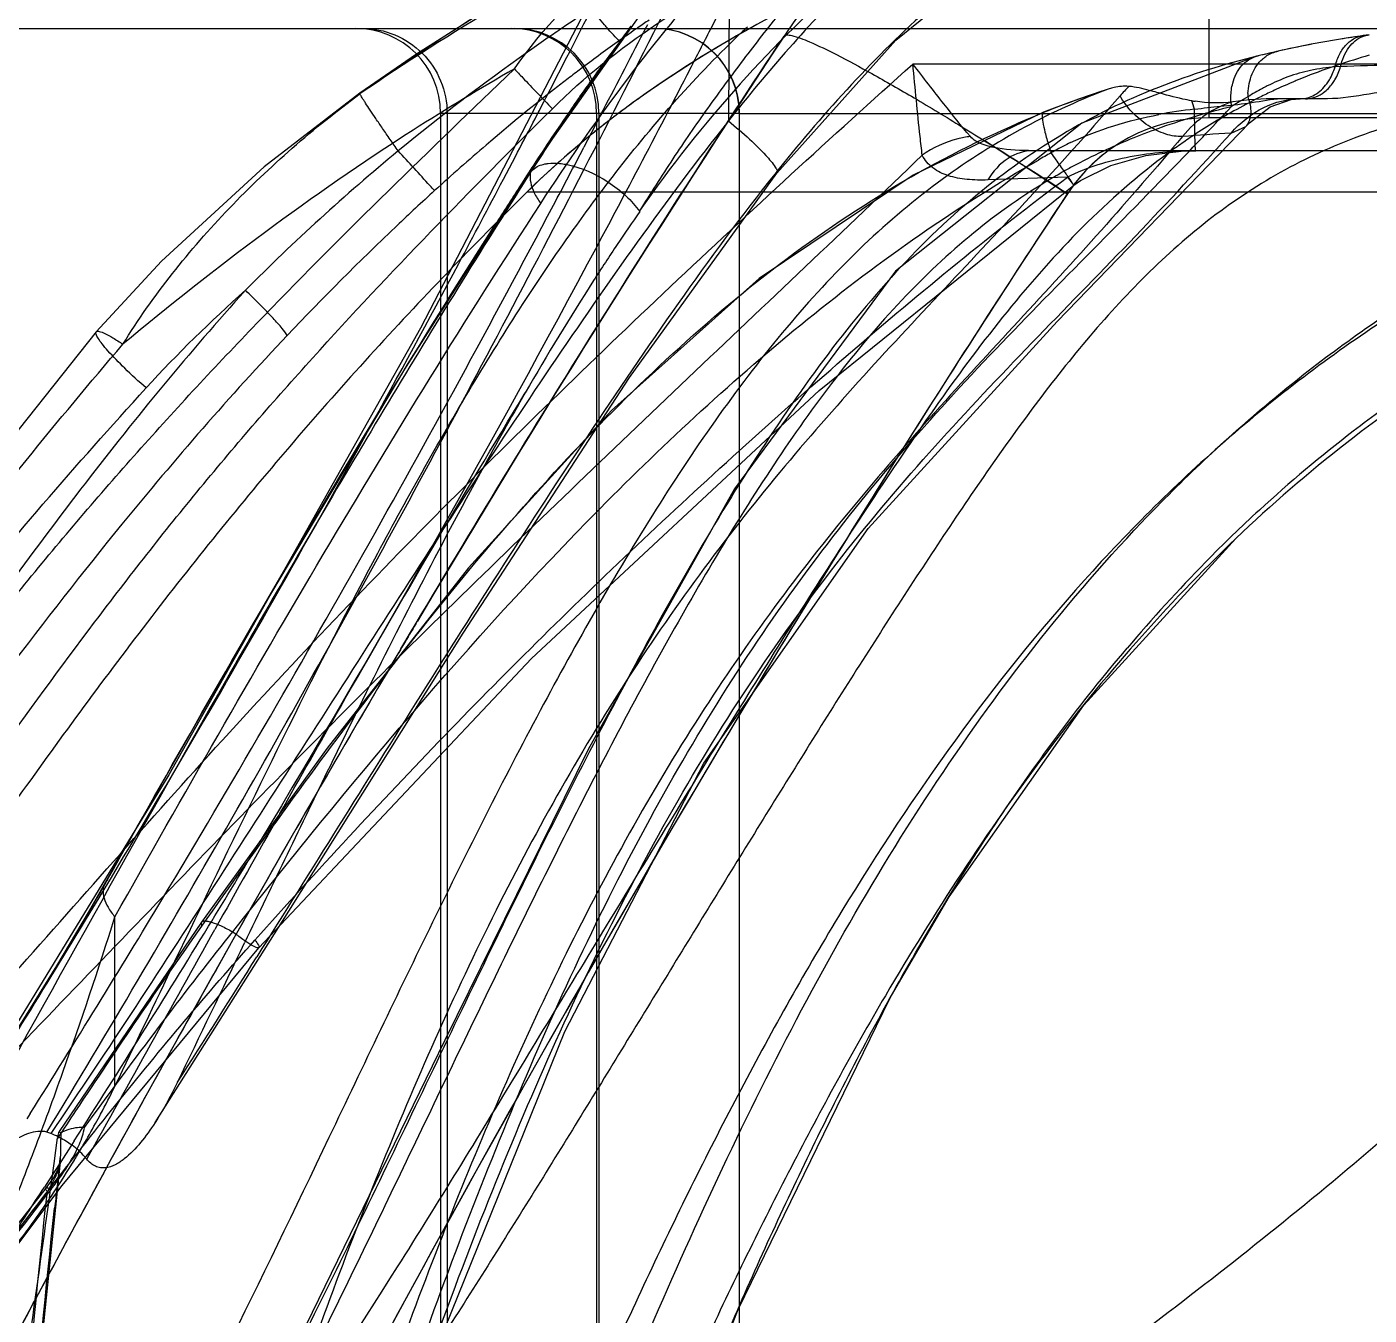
# Model space of a CAD drawing. Header units: millimetres. Extents: x 29875 to 31218, y -21313 to -20364.
# Drawn here: x 30581.26 to 30589.16, y -21035.81 to -21028.22 of the extents above; entities that cross this region are included whole.
import ezdxf

# ---------------------------------------------------------------- set-up
doc = ezdxf.new("R2010")
doc.units = ezdxf.units.MM
doc.header["$LTSCALE"] = 8
doc.layers.add('Cav-cor', color=30, linetype='Continuous')
doc.layers.add('WT', color=4, linetype='Continuous')

# ---------------------------------------------------------------- blocks, each defined once
blk = doc.blocks.new('20160903.150408')
at = {"layer": 'Cav-cor', "color": 241}
for p, q in [((-39.5985, 44.3), (-39.5985, 42.4743)), ((-42.4221, 43.8693), (-42.4268, 42.4554)), ((-42.9451, 43.0847), (-43.5781, 42.1913)), ((-122.231, 43), (-42.8633, 43)), ((-43.3625, 42.8625), (-43.2945, 42.9949)), ((-43.0098, 43.0007), (-42.9998, 43.0137)), ((-42.9997, 43.0133), (-43.0095, 43.0001)), ((-42.9052, 43.0222), (-42.9195, 42.9943)), ((-42.8633, 43), (0, 43)), ((-42.9195, 42.9943), (-42.9285, 42.9768)), ((-38.7786, 42.9443), (-38.9977, 42.9064)), ((-38.6947, 42.9568), (-38.7786, 42.9443)), ((-38.6947, 42.9568), (-38.6899, 42.9575)), ((-43.6001, 42.8682), (-43.6118, 42.8599)), ((-43.3791, 42.8303), (-43.3625, 42.8625)), ((-39.3177, 42.8362), (-39.3088, 42.8382)), ((-38.9977, 42.9064), (-39.2002, 42.864)), ((-39.1994, 42.8643), (-39.1907, 42.866)), ((-43.4765, 42.6414), (-43.3791, 42.8303)), ((-24.2676, 42.79), (-41.3421, 42.79)), ((-39.3187, 42.836), (-40.347, 42.443)), ((-39.3187, 42.836), (-39.3177, 42.8362)), ((-38.8232, 42.7754), (-38.8559, 42.773)), ((-44.5982, 42.6178), (-44.5954, 42.6161)), ((-40.1858, 42.6446), (-40.2069, 42.6372)), ((-43.3123, 42.5769), (-43.3233, 42.5608)), ((-39.4857, 42.5195), (-39.4674, 42.5392)), ((-39.4559, 42.546), (-39.4674, 42.5392)), ((-39.4109, 42.5728), (-39.4559, 42.546)), ((-39.3692, 42.5976), (-39.4109, 42.5728)), ((-38.9014, 42.586), (-39.195, 42.586)), ((-44.1226, 42.5), (-44.1226, 29)), ((-43.204, 42.5), (-44.1226, 42.5)), ((-44.0845, 42.5), (-44.0845, 29)), ((-43.1909, 42.4686), (-43.2786, 42.3005)), ((-43.2041, 42.5), (-43.2041, 29)), ((-42.3626, 42.5), (-43.204, 42.5)), ((-43.1807, 42.4883), (-43.1909, 42.4686)), ((-43.1904, 42.5), (-43.1904, 29)), ((-42.3626, 29), (-42.3626, 42.5)), ((-42.3626, 42.5), (0, 42.5)), ((-40.5685, 42.5064), (-40.5724, 42.506)), ((-21.4012, 42.4743), (-39.5985, 42.4743)), ((-39.4685, 42.3841), (-39.382, 42.4216)), ((-39.382, 42.4216), (-39.3817, 42.4219)), ((-43.7529, 42.1116), (-43.6825, 42.2457)), ((-25.2227, 42.28), (-40.6355, 42.28)), ((-43.5925, 42.1534), (-43.6502, 42.0627)), ((-43.5925, 42.1534), (-43.5742, 42.197)), ((-43.5711, 42.1869), (-43.5925, 42.1534)), ((-43.5742, 42.197), (-43.5781, 42.1913)), ((-42.142, 42.1467), (-42.1553, 42.1426)), ((-40.6948, 42.1962), (-40.6782, 42.1855)), ((-40.4319, 42.124), (-40.9011, 42.1077)), ((-43.612, 42.0384), (-33.3503, 42.0384)), ((-44.1682, 39.662), (-44.2596, 39.5086)), ((-44.7911, 38.7605), (-45.5297, 37.7367)), ((-46.0986, 37.9673), (-46.0987, 37.9672)), ((-46.0837, 37.9868), (-46.0986, 37.9673)), ((-45.5297, 37.7366), (-46.369, 36.5044)), ((-46.0403, 36.7701), (-46.0403, 37.7673)), ((-45.5957, 37.6954), (-45.5672, 37.7549)), ((-45.5285, 37.7129), (-45.5297, 37.7367)), ((-45.6866, 37.5058), (-45.5957, 37.6954)), ((-45.3882, 37.6271), (-45.3466, 37.6795)), ((-45.1927, 37.586), (-45.1927, 37.5859)), ((-41.4811, 37.2814), (-41.4777, 37.2874)), ((-46.5388, 36.6096), (-46.5588, 36.5777)), ((-46.392, 36.3624), (-46.378, 36.4658)), ((-46.3594, 36.4944), (-46.369, 36.5044)), ((-46.3594, 36.4944), (-46.3598, 36.4262)), ((-46.2797, 36.4485), (-46.3, 36.4169)), ((-45.9743, 36.5016), (-46.0616, 36.342)), ((-46.3965, 36.3293), (-46.392, 36.3624)), ((-46.364, 36.3265), (-46.3603, 36.359)), ((-46.3608, 36.3257), (-46.3603, 36.359)), ((-46.3598, 36.4262), (-46.3603, 36.359)), ((-46.3, 36.4169), (-46.3593, 36.3247)), ((-46.4117, 36.2176), (-46.3965, 36.3293)), ((-46.3725, 36.2874), (-46.4026, 36.2323)), ((-46.3593, 36.3247), (-46.3955, 36.2685)), ((-46.3662, 36.3076), (-46.364, 36.3265)), ((-46.3608, 36.3257), (-46.3608, 36.3257)), ((-46.0799, 36.3083), (-46.1158, 36.2424)), ((-46.0616, 36.342), (-46.0799, 36.3083)), ((-46.3955, 36.2685), (-46.4556, 36.1755)), ((-46.4026, 36.2323), (-46.4471, 36.1701)), ((-46.419, 36.1642), (-46.4117, 36.2176)), ((-46.1158, 36.2424), (-46.2202, 36.0503)), ((-46.4471, 36.1701), (-46.6091, 35.9621))]:
    blk.add_line(p, q, dxfattribs=at)
for points in [[(-42.8051, 44.0075), (-44.2414, 41.2347), (-45.7225, 38.6048), (-47.0531, 36.4287)], [(-42.142, 42.1467), (-41.4417, 42.9304), (-40.5509, 43.6537)], [(-43.4027, 43.3824), (-43.7641, 43.1684), (-44.2639, 42.848), (-44.5982, 42.6178)], [(-39.1994, 42.8643), (-39.2482, 42.853), (-39.3177, 42.8363)], [(-44.5981, 42.6178), (-45.1615, 42.1842), (-45.7664, 41.6294), (-46.1499, 41.213)], [(-40.1858, 42.6446), (-40.4091, 42.5685), (-40.5724, 42.506)], [(-39.3594, 42.4449), (-39.2377, 42.5376), (-39.1137, 42.5817), (-39.0607, 42.586)], [(-45.6744, 29.099), (-45.2709, 31.2972), (-44.7264, 33.4248), (-44.0975, 35.3436), (-43.3908, 37.0932), (-42.5729, 38.6729), (-41.6057, 40.0554), (-40.4916, 41.2748), (-39.3594, 42.4449)], [(-40.347, 42.443), (-41.4445, 41.5696), (-42.3926, 40.2889), (-43.2535, 38.7532), (-44.0986, 37.0418), (-44.9899, 35.2074)], [(-40.5724, 42.506), (-41.3396, 42.1365), (-42.2465, 41.5266), (-43.1166, 40.75), (-43.959, 39.8227), (-44.7911, 38.7605)], [(-40.3948, 42.0775), (-40.355, 42.1047), (-40.1755, 42.1937), (-39.9706, 42.2518), (-39.7466, 42.2784), (-39.6764, 42.28)], [(-43.5781, 42.1913), (-44.3345, 40.9931), (-45.229, 39.4924)], [(-43.9893, 39.4393), (-43.0097, 40.9451), (-42.142, 42.1467)], [(-45.1927, 37.5859), (-43.5879, 39.2901), (-41.8943, 40.8677), (-40.3948, 42.0775)], [(-46.1499, 41.213), (-47.4679, 39.5557), (-48.8937, 37.5436), (-50.2072, 35.4738)], [(-41.481, 37.2814), (-41.1276, 37.8846), (-40.3357, 39.0135), (-39.4407, 39.9958)], [(-45.229, 39.4924), (-46.1921, 37.8037), (-46.3845, 37.4801), (-46.5893, 37.15), (-46.7971, 36.8282), (-46.9993, 36.5283), (-47.187, 36.2632), (-47.2442, 36.1855)], [(-45.804, 36.5558), (-45.0154, 37.8009), (-43.9893, 39.4393)], [(-49.0823, 32.405), (-48.2811, 33.5596), (-47.3806, 34.8155), (-46.3501, 36.1856), (-45.1927, 37.586)], [(-44.4903, 28.4927), (-43.9618, 30.9115), (-43.2238, 33.2939), (-42.3714, 35.4555), (-41.478, 37.2873)], [(-46.8229, 29.6916), (-46.746, 31.432), (-46.6374, 33.2512), (-46.5043, 34.9321), (-46.3609, 36.3255)], [(-46.3609, 36.3256), (-46.3616, 36.3208), (-46.3725, 36.2874)]]:
    blk.add_lwpolyline(points, dxfattribs=at)
for centre, radius, start, end in [((-39.5985, 41.3), 3, 90, 146.51067), ((-128.8332, 86.8016), 96.1035, 332.881775, 333.559373), ((-124.0175, 84.8199), 91.5917, 332.82873, 333.373376), ((-36.0784, 30.628), 14.7056, 119.87326, 125.39167), ((-37.0405, 33.5979), 11.3562, 123.04364, 124.0973), ((-44.6226, 42.5), 0.5, 0, 89.99987), ((-43.7041, 42.5), 0.5, 0, 90), ((-43.6901, 42.5003), 0.4997, 359.96119, 89.95478), ((-36.856, 33.3245), 11.6861, 124.09469, 124.58268), ((-33.2906, 35.5968), 12.218, 142.70051, 144.54835), ((-32.7461, 35.3395), 12.8071, 143.26272, 145.03338), ((-37.5906, 35.2206), 9.4566, 124.60218, 125.4034), ((-37.673, 35.3398), 9.3117, 124.11198, 124.60136), ((-38.1057, 38.5034), 6.1666, 133.05498, 133.43126), ((27.77, -3.2104), 83.7445, 146.545892, 149.206655), ((-36.7077, 33.1097), 11.9471, 124.58332, 125.23349), ((-37.1116, 34.5488), 10.2816, 125.41004, 126.91648), ((-126.0409, 85.5751), 93.3932, 332.52583, 332.863089), ((-122.5211, 84.0539), 89.9106, 332.660667, 332.827541), ((-37.4026, 33.9709), 9.0783, 97.93227, 98.15224), ((-35.8478, 31.9231), 13.4125, 125.37086, 129.46138), ((-37.7733, 36.5765), 6.4472, 102.69996, 103.77819), ((-36.9835, 34.3771), 10.4959, 126.91305, 127.42558), ((-38.7899, 41.7658), 1.0094, 93.75082, 102.01526), ((-36.9197, 34.2938), 10.6008, 127.42551, 127.89994), ((-32.6644, 35.1491), 12.9879, 144.54179, 145.09807), ((-31.8895, 34.734), 13.8561, 145.01147, 145.5266), ((-37.7044, 39.3837), 3.5851, 113.09163, 114.88822), ((-38.791, 41.7803), 0.995, 102.12528, 110.12853), ((-37.7092, 39.395), 3.5728, 112.63647, 113.09086), ((-37.7127, 39.4034), 3.5638, 111.60105, 112.63672), ((-36.2634, 33.4644), 11.6584, 127.94142, 130.62123), ((-125.568, 85.1267), 92.4338, 332.360275, 332.63683), ((-38.5513, 37.4946), 5.4025, 107.84618, 111.92465), ((-39.3398, 41.928), 1.0333, 134.99211, 139.19182), ((-37.6927, 39.3593), 3.6122, 116.22364, 118.84383), ((-38.9993, 42.6013), 0.3699, 177.70329, 180.56538), ((-37.6984, 39.3708), 3.5993, 114.88787, 116.22297), ((-30.9879, 34.1189), 14.9475, 145.61354, 147.33289), ((-32.3767, 34.9481), 13.3388, 145.09705, 145.41779), ((-39.374, 39.7636), 2.7783, 96.39517, 100.79333), ((-41.9411, 41.8336), 2.361, 17.01575, 18.27109), ((-39.542, 43.5061), 0.9454, 260.43141, 261.6591), ((-37.6902, 39.3545), 3.6176, 118.84321, 123.53086), ((-38.3499, 38.0011), 4.6736, 103.83388, 106.42724), ((-39.0681, 42.5853), 0.4019, 182.46236, 186.59543), ((-39.1923, 40.6244), 1.9616, 90.07352, 97.78744), ((-39.6531, 42.4872), 0.3047, 18.21657, 21.25749), ((-31.5455, 34.3814), 14.3448, 145.43849, 146.98643), ((-39.5984, 41.4742), 1.0001, 90.0024, 146.50827), ((-38.4958, 38.4964), 4.1572, 106.42843, 109.44842), ((-59.9924, 61.6748), 28.0616, 316.73256, 316.95132), ((-39.9726, 38.3397), 5.189, 128.65311, 134.53693), ((-39.653, 37.952), 5.6914, 127.94974, 128.72758), ((-38.6129, 38.8297), 3.804, 109.45658, 114.66553), ((-31.9875, -65.6803), 108.323, 93.960095, 94.111949), ((-37.6738, 39.3299), 3.6472, 123.53212, 124.28233), ((-60.6588, 62.303), 28.9773, 316.2917, 316.7313), ((-35.0979, 32.0963), 13.4556, 130.59522, 132.32321), ((-124.3475, 84.6929), 91.4838, 332.15237, 332.394116), ((-53.6087, 22.0311), 23.9457, 57.52967, 58.0038), ((-38.5306, 42.9387), 2.1069, 197.31471, 198.18703), ((-39.7246, 40.8855), 1.5982, 115.52751, 119.19083), ((-38.703, 39.0329), 3.5817, 114.71265, 117.94565), ((-37.6184, 39.249), 3.7452, 124.28548, 125.71174), ((-36.8207, 33.0949), 11.8894, 129.43054, 135.3015), ((-54.5412, 20.5608), 25.6868, 57.38116, 57.53544), ((-36.3393, 34.7264), 8.626, 119.04927, 119.62255), ((-38.3579, 42.9951), 2.2886, 198.17906, 198.54358), ((-39.7667, 40.9622), 1.5108, 119.21636, 120.24704), ((-39.5945, 41.4703), 1.0056, 126.13611, 142.82301), ((1.4719, 12.9696), 53.6972, 147.02318, 147.1871), ((-55.1181, 19.6613), 26.7554, 56.70951, 57.3368), ((-38.698, 39.0253), 3.5908, 119.10055, 120.67722), ((-38.7077, 39.0428), 3.5708, 117.95285, 119.10005), ((-123.8925, 84.2471), 90.5415, 331.910402, 332.2657), ((1.8689, 12.7138), 54.1694, 147.18727, 147.46483), ((5.0423, 11.1529), 57.6747, 147.592813, 147.798902), ((24.9366, -1.2098), 78.3738, 146.518881, 147.827619), ((-118.7393, 81.6952), 85.1248, 329.020027, 332.173109), ((-33.6488, 35.4024), 11.358, 144.97504, 146.15505), ((-33.9785, 34.401), 7.8442, 125.87458, 127.46203), ((-33.825, 34.205), 8.0931, 127.48022, 132.58876), ((-33.615, 33.9736), 8.4056, 132.57536, 134.04944), ((-33.4037, 33.7552), 8.7095, 134.04978, 135.52714), ((-32.9109, 33.2798), 9.3942, 135.56378, 139.75152), ((35.1469, -7.6707), 92.365, 149.283376, 149.459709), ((39.2978, -10.1036), 97.1762, 149.467909, 150.578904), ((39.3769, -10.1489), 97.2674, 149.492445, 150.577716), ((135.4978, -63.4194), 207.2836, 150.587647, 150.804032), ((-108.3562, 76.1423), 73.6828, 328.562635, 329.018215), ((-109.4471, 76.2118), 74.3357, 327.808635, 328.956915), ((-105.579, 74.4367), 70.4237, 327.355633, 328.568128), ((46.7373, -14.306), 105.7206, 150.57487, 151.377248), ((46.2944, -14.0587), 105.2134, 150.574462, 151.278659), ((-210.3228, 116.6199), 182.9814, 334.135049, 334.420232), ((-217.2668, 119.5455), 190.1849, 334.199647, 334.445557), ((-125.382, 87.7332), 94.5968, 327.419261, 327.948604), ((-55.4002, 42.559), 10.8891, 325.94428, 326.97897), ((-51.2093, 39.3372), 5.7722, 329.6764, 331.12805), ((-46.6577, 35.9108), 0.6286, 63.17854, 67.61085), ((-46.6477, 35.9291), 0.6077, 55.44574, 63.2427), ((-51.4788, 39.4947), 6.0843, 328.71455, 329.31843), ((-51.3977, 39.4465), 5.99, 329.31894, 329.68384), ((-51.357, 39.4189), 5.9409, 326.51763, 328.72892), ((0.2435, 30.9179), 46.9203, 173.40397, 173.58037), ((51.4439, -16.8852), 111.0876, 151.392175, 151.543213), ((-48.0039, 37.404), 2.0152, 321.98697, 324.8747), ((-3.6062, 2.8299), 54.2652, 142.12087, 143.0067), ((-4.5568, 3.5276), 53.0781, 142.05849, 142.9561), ((-102.7095, 72.6032), 67.0185, 326.91325, 327.074561), ((-51.0658, 39.2277), 5.5925, 326.04116, 326.50558), ((2.1991, 30.6976), 48.8883, 173.58007, 173.71298), ((53.9868, -18.2617), 113.9791, 151.542426, 151.863685), ((-50.6002, 38.9115), 5.0297, 324.18975, 326.06637), ((53.9198, -18.2255), 113.903, 151.543885, 151.850347), ((-102.1086, 72.2114), 66.3012, 326.634478, 326.913458), ((62.3193, -22.6949), 123.4175, 151.872958, 152.842496)]:
    blk.add_arc(centre, radius, start, end, dxfattribs=at)
for centre, major_axis, ratio, start_param, end_param in [((-42.8659, 42.5), (-0.5019, 0), 0.996195, 3.141593, 4.712389), ((-42.8633, 42.5), (0.5007, 0), 0.99863, 0, 1.570796)]:
    blk.add_ellipse(centre, major_axis=major_axis, ratio=ratio, start_param=start_param, end_param=end_param, dxfattribs=at)
for points, knots in [([(-38.8211, 44.8738), (-39.1783, 44.7902), (-39.7063, 44.6199), (-40.3676, 44.2957), (-40.9959, 43.9055), (-41.7077, 43.3063), (-42.198, 42.7477), (-42.4268, 42.4554)], [0, 0, 0, 0, 0.248464, 0.373164, 0.49813, 0.748604, 1, 1, 1, 1]), ([(-37.2294, 44.3), (-37.8054, 44.3), (-38.6721, 44.2286), (-39.8012, 43.9914), (-40.6316, 43.7452), (-41.44, 43.4356), (-42.2211, 43.0622), (-42.9596, 42.6092), (-43.4068, 42.2409), (-43.612, 42.0384)], [0, 0, 0, 0, 0.249836, 0.374904, 0.500004, 0.625055, 0.75, 0.874953, 1, 1, 1, 1]), ([(-43.5333, 41.9691), (-43.38, 42.205), (-43.0642, 42.6615), (-42.5516, 43.3007), (-42.0016, 43.8671), (-41.5941, 44.1866), (-41.3811, 44.3197)], [0, 0, 0, 0, 0.263, 0.518691, 0.765164, 1, 1, 1, 1]), ([(-42.3446, 43.8781), (-42.5391, 43.7922), (-43.3177, 43.4245), (-44.0597, 42.9812), (-44.5954, 42.6161)], [0, 0, 0, 0, 0.246916, 1, 1, 1, 1]), ([(-43.6881, 42.7617), (-43.5205, 43.0024), (-43.1064, 43.4299), (-42.6084, 43.7497), (-42.3447, 43.8782)], [0, 0, 0, 0, 0.499968, 1, 1, 1, 1]), ([(-46.4407, 36.4996), (-45.7214, 37.6841), (-44.3455, 40.0883), (-43.0737, 42.5487), (-42.4623, 43.7893)], [0, 0, 0, 0, 0.500491, 1, 1, 1, 1]), ([(-40.2136, 43.8582), (-40.5929, 43.65), (-41.3007, 43.1309), (-41.8834, 42.4826), (-42.1553, 42.1426)], [0, 0, 0, 0, 0.498491, 1, 1, 1, 1]), ([(-43.4644, 42.5273), (-43.2767, 42.7135), (-42.8598, 43.0443), (-42.3984, 43.3068), (-42.1587, 43.4182)], [0, 0, 0, 0, 0.500082, 1, 1, 1, 1]), ([(-41.7056, 43.3087), (-41.9395, 43.1152), (-42.3828, 42.6748), (-42.7694, 42.1857), (-42.9524, 41.9249)], [0, 0, 0, 0, 0.487907, 1, 1, 1, 1]), ([(-43.1361, 42.9964), (-43.1434, 43.0049), (-43.1765, 43.0445), (-43.2083, 43.0852), (-43.2328, 43.1174)], [0, 0, 0, 0, 0.216727, 1, 1, 1, 1]), ([(-42.123, 43.0938), (-42.1968, 43.0025), (-42.3418, 42.8161), (-42.5535, 42.5293), (-42.7577, 42.232), (-42.8869, 42.0274), (-42.9524, 41.9249)], [0, 0, 0, 0, 0.245595, 0.493953, 0.745499, 1, 1, 1, 1]), ([(-44.5826, 43), (-44.5178, 43), (-44.3867, 42.974), (-44.2212, 42.8626), (-44.1104, 42.6964), (-44.0845, 42.565), (-44.0845, 42.5)], [0, 0, 0, 0, 0.249591, 0.499377, 0.749529, 1, 1, 1, 1]), ([(-42.2969, 43.0032), (-42.5206, 42.8782), (-42.8114, 42.6968), (-43.0856, 42.4925), (-43.1531, 42.4399)], [0, 0, 0, 0, 0.749681, 1, 1, 1, 1]), ([(-43.0691, 42.9288), (-43.079, 42.9342), (-43.1015, 42.9576), (-43.1228, 42.9808), (-43.1361, 42.9964)], [0, 0, 0, 0, 0.355005, 1, 1, 1, 1]), ([(-44.425, 39.2291), (-44.3944, 39.281), (-43.6498, 40.5415), (-42.8753, 41.7841), (-42.1004, 42.9553)], [0, 0, 0, 0, 0.041166, 1, 1, 1, 1]), ([(-43.3212, 41.8422), (-43.2463, 41.9467), (-42.9478, 42.3482), (-42.6153, 42.7259), (-42.3451, 42.9816)], [0, 0, 0, 0, 0.256716, 1, 1, 1, 1]), ([(-42.1004, 42.9553), (-42.0974, 42.9599), (-42.0797, 42.9639), (-42.0296, 42.9533), (-41.9297, 42.9143), (-41.7742, 42.838), (-41.5687, 42.727), (-41.3226, 42.5849), (-41.0439, 42.4165), (-40.7431, 42.228), (-40.5372, 42.0949), (-40.4325, 42.0261)], [0, 0, 0, 0, 0.008599, 0.024394, 0.081784, 0.173291, 0.296086, 0.4458, 0.617197, 0.804361, 1, 1, 1, 1]), ([(-38.6899, 42.9575), (-38.7347, 42.951), (-38.9025, 42.9256), (-39.0693, 42.8933), (-39.1907, 42.866)], [0, 0, 0, 0, 0.266844, 1, 1, 1, 1]), ([(-38.8559, 42.773), (-38.8505, 42.7969), (-38.8356, 42.8419), (-38.7993, 42.8994), (-38.7515, 42.9403), (-38.7135, 42.954), (-38.6947, 42.9568)], [0, 0, 0, 0, 0.284077, 0.543813, 0.779521, 1, 1, 1, 1]), ([(-38.8232, 42.7754), (-38.8143, 42.8154), (-38.7861, 42.8881), (-38.725, 42.9407), (-38.6926, 42.9532)], [0, 0, 0, 0, 0.540655, 1, 1, 1, 1]), ([(-39.3088, 42.8382), (-39.5083, 42.7892), (-39.9086, 42.6655), (-40.4844, 42.3833), (-41.0247, 41.9925), (-41.5164, 41.5028), (-41.9607, 40.9377), (-42.5091, 40.1082), (-43.1264, 38.9964), (-43.8124, 37.6143), (-44.4797, 36.2119), (-45.1584, 34.8244), (-45.6485, 33.9233), (-45.9092, 33.4874)], [0, 0, 0, 0, 0.052368, 0.106391, 0.16267, 0.2215, 0.282658, 0.345574, 0.474752, 0.606376, 0.738799, 0.870557, 1, 1, 1, 1]), ([(-39.2838, 42.8197), (-39.2777, 42.8251), (-39.253, 42.845), (-39.2232, 42.8587), (-39.2002, 42.8641)], [0, 0, 0, 0, 0.257259, 1, 1, 1, 1]), ([(-51.1452, 31.9274), (-50.8562, 32.3967), (-50.2176, 33.3144), (-49.1377, 34.6312), (-48.17, 35.7168), (-47.3696, 36.6093), (-46.7505, 37.3006), (-46.1248, 38.0082), (-45.4885, 38.7232), (-44.8337, 39.432), (-44.1593, 40.1274), (-43.4708, 40.8103), (-42.5378, 41.7046), (-41.8232, 42.3592), (-41.3421, 42.79)], [0, 0, 0, 0, 0.112766, 0.228318, 0.348288, 0.410299, 0.473623, 0.53815, 0.603564, 0.66946, 0.735571, 0.801749, 0.867866, 1, 1, 1, 1]), ([(-48.8667, 36.5544), (-48.5092, 37.1041), (-47.9515, 37.9219), (-47.1612, 38.988), (-46.5336, 39.7828), (-45.8682, 40.5597), (-44.9297, 41.5652), (-44.1862, 42.2842), (-43.6881, 42.7617)], [0, 0, 0, 0, 0.242668, 0.36616, 0.491102, 0.617379, 0.744607, 1, 1, 1, 1]), ([(-43.6881, 42.7617), (-43.89, 42.6464), (-44.6945, 42.159), (-45.4497, 41.5931), (-45.9933, 41.1399)], [0, 0, 0, 0, 0.247297, 1, 1, 1, 1]), ([(-42.6533, 42.7616), (-42.8524, 42.3765), (-43.6607, 40.8407), (-44.5154, 39.3291), (-45.1856, 38.2129)], [0, 0, 0, 0, 0.24981, 1, 1, 1, 1]), ([(-43.6881, 42.7617), (-43.6718, 42.7443), (-43.5978, 42.6657), (-43.523, 42.5878), (-43.4644, 42.5273)], [0, 0, 0, 0, 0.220942, 1, 1, 1, 1]), ([(-41.2867, 42.253), (-41.2913, 42.2899), (-41.3115, 42.4687), (-41.3281, 42.6479), (-41.3421, 42.79)], [0, 0, 0, 0, 0.206862, 1, 1, 1, 1]), ([(-41.0034, 42.3638), (-41.0569, 42.4267), (-41.1391, 42.5291), (-41.2509, 42.672), (-41.3107, 42.7508), (-41.3421, 42.79)], [0, 0, 0, 0, 0.455383, 0.723147, 1, 1, 1, 1]), ([(-39.4584, 42.6782), (-39.4483, 42.7157), (-39.4166, 42.7845), (-39.3516, 42.8275), (-39.3187, 42.836)], [0, 0, 0, 0, 0.533746, 1, 1, 1, 1]), ([(-39.3689, 42.6161), (-39.3673, 42.6556), (-39.3528, 42.7308), (-39.3101, 42.7959), (-39.2838, 42.8197)], [0, 0, 0, 0, 0.526491, 1, 1, 1, 1]), ([(-38.9044, 42.6747), (-38.8992, 42.6818), (-38.8789, 42.7124), (-38.8641, 42.7464), (-38.8559, 42.773)], [0, 0, 0, 0, 0.241352, 1, 1, 1, 1]), ([(-38.8715, 42.6759), (-38.8662, 42.6831), (-38.846, 42.7141), (-38.8312, 42.7485), (-38.8232, 42.7754)], [0, 0, 0, 0, 0.241371, 1, 1, 1, 1]), ([(-38.0211, 42.7959), (-38.0789, 42.7948), (-38.3463, 42.7892), (-38.6137, 42.7825), (-38.8232, 42.7754)], [0, 0, 0, 0, 0.216354, 1, 1, 1, 1]), ([(-34.0447, 42.7123), (-34.3821, 42.7131), (-35.0576, 42.7145), (-36.0718, 42.7057), (-36.9183, 42.6762), (-37.5941, 42.6162), (-38.099, 42.5424), (-38.5959, 42.419), (-39.072, 42.224), (-39.5117, 41.9536), (-40.039, 41.5079), (-40.5964, 40.8436), (-41.1834, 39.9889), (-41.7449, 39.115), (-42.2935, 38.2323), (-42.8367, 37.3454), (-43.3797, 36.4578), (-43.9297, 35.5736), (-44.6861, 34.4083), (-45.2979, 33.5616), (-45.7398, 33.0251)], [0, 0, 0, 0, 0.061292, 0.122717, 0.184264, 0.215086, 0.245947, 0.276871, 0.307878, 0.339009, 0.370252, 0.432911, 0.495747, 0.558648, 0.621588, 0.684564, 0.747577, 0.810627, 0.873716, 1, 1, 1, 1]), ([(-34.0328, 42.679), (-34.4252, 42.6599), (-35.2106, 42.582), (-36.3688, 42.3251), (-37.4869, 41.9117), (-38.5368, 41.3362), (-39.4958, 40.6117), (-40.6378, 39.4792), (-41.5762, 38.1592), (-42.3649, 36.7541), (-42.9026, 35.6679), (-43.3982, 34.5612), (-43.8564, 33.4375), (-44.2726, 32.2968), (-44.7634, 30.7533), (-45.0546, 29.5717), (-45.2109, 28.7771)], [0, 0, 0, 0, 0.061197, 0.122633, 0.184298, 0.24623, 0.308426, 0.370873, 0.496111, 0.55894, 0.621843, 0.68479, 0.747781, 0.810808, 0.873865, 1, 1, 1, 1]), ([(-40.2069, 42.6372), (-40.3804, 42.5701), (-40.725, 42.4103), (-41.2132, 42.0949), (-41.6718, 41.7014), (-42.0969, 41.2392), (-42.4911, 40.7234), (-42.9871, 39.9771), (-43.5507, 38.9794), (-44.1756, 37.7357), (-44.9783, 36.0499), (-45.5873, 34.7858), (-46.0403, 33.971)], [0, 0, 0, 0, 0.05236, 0.106582, 0.163112, 0.222039, 0.283057, 0.34569, 0.474231, 0.605348, 0.737528, 1, 1, 1, 1]), ([(-40.1219, 42.6032), (-40.2853, 42.4142), (-40.6159, 42.0421), (-41.126, 41.4985), (-41.6367, 40.954), (-42.134, 40.3862), (-42.6094, 39.7817), (-43.2104, 38.9072), (-43.8738, 37.7087), (-44.5446, 36.1674), (-45.132, 34.5479), (-45.6397, 32.8686), (-45.917, 31.7223), (-46.0403, 31.1416)], [0, 0, 0, 0, 0.057148, 0.113817, 0.170513, 0.22788, 0.286386, 0.346317, 0.470393, 0.59894, 0.730442, 0.864215, 1, 1, 1, 1]), ([(-45.9933, 41.1399), (-45.8157, 41.4283), (-45.3864, 41.9641), (-44.871, 42.4137), (-44.5953, 42.6161)], [0, 0, 0, 0, 0.49758, 1, 1, 1, 1]), ([(-44.3722, 42.2782), (-44.3881, 42.301), (-44.419, 42.3452), (-44.463, 42.4088), (-44.5023, 42.4665), (-44.5359, 42.5163), (-44.5597, 42.5524), (-44.575, 42.5764), (-44.5838, 42.5903), (-44.5903, 42.6012), (-44.5953, 42.6097), (-44.5971, 42.6141), (-44.5987, 42.6173), (-44.5981, 42.6178)], [0, 0, 0, 0, 0.204229, 0.396002, 0.568662, 0.717258, 0.837603, 0.886107, 0.926364, 0.958031, 0.98083, 0.994727, 1, 1, 1, 1]), ([(-40.0703, 42.6587), (-40.0992, 42.6612), (-40.1389, 42.6579), (-40.1764, 42.6476), (-40.1858, 42.6446)], [0, 0, 0, 0, 0.746484, 1, 1, 1, 1]), ([(-39.7549, 42.3639), (-39.7874, 42.3616), (-39.8597, 42.3748), (-39.9614, 42.4258), (-40.0537, 42.5034), (-40.1031, 42.5686), (-40.1219, 42.6032)], [0, 0, 0, 0, 0.214304, 0.46931, 0.741329, 1, 1, 1, 1]), ([(-39.9047, 42.6231), (-39.9197, 42.6272), (-39.9742, 42.6419), (-40.0295, 42.6552), (-40.0703, 42.6587)], [0, 0, 0, 0, 0.274771, 1, 1, 1, 1]), ([(-39.6991, 42.5739), (-39.7171, 42.5769), (-39.7863, 42.5904), (-39.8542, 42.6093), (-39.9047, 42.6231)], [0, 0, 0, 0, 0.257815, 1, 1, 1, 1]), ([(-39.4697, 42.568), (-39.4701, 42.5775), (-39.4703, 42.6145), (-39.4654, 42.6516), (-39.4584, 42.6782)], [0, 0, 0, 0, 0.256748, 1, 1, 1, 1]), ([(-39.2553, 42.6614), (-39.2649, 42.6566), (-39.3035, 42.6365), (-39.3412, 42.6147), (-39.3692, 42.5976)], [0, 0, 0, 0, 0.246616, 1, 1, 1, 1]), ([(-39.0607, 42.586), (-39.0315, 42.5861), (-38.9693, 42.6042), (-38.9236, 42.6486), (-38.9044, 42.6747)], [0, 0, 0, 0, 0.474296, 1, 1, 1, 1]), ([(-39.0293, 42.586), (-39.0221, 42.586), (-38.9923, 42.588), (-38.9634, 42.5983), (-38.9439, 42.6094)], [0, 0, 0, 0, 0.245113, 1, 1, 1, 1]), ([(-38.9439, 42.6094), (-38.937, 42.6133), (-38.9094, 42.6313), (-38.8862, 42.6556), (-38.8715, 42.6759)], [0, 0, 0, 0, 0.239283, 1, 1, 1, 1]), ([(-37.9206, 42.586), (-38.0852, 42.586), (-38.4111, 42.6942), (-38.737, 42.586), (-38.9014, 42.586)], [0, 0, 0, 0, 0.50028, 1, 1, 1, 1]), ([(-48.3636, 36.2584), (-48.0229, 36.8079), (-47.4938, 37.6275), (-46.75, 38.703), (-46.1624, 39.5082), (-45.5427, 40.3008), (-44.6574, 41.323), (-43.9451, 42.0489), (-43.4644, 42.5273)], [0, 0, 0, 0, 0.243118, 0.366725, 0.49169, 0.617887, 0.744954, 1, 1, 1, 1]), ([(-39.4581, 42.5679), (-39.5137, 42.552), (-39.6248, 42.4972), (-39.7141, 42.4126), (-39.7549, 42.3639)], [0, 0, 0, 0, 0.476631, 1, 1, 1, 1]), ([(-39.6765, 42.28), (-39.6769, 42.28), (-39.6771, 42.2821), (-39.6777, 42.2847), (-39.6782, 42.2904), (-39.679, 42.3014), (-39.6798, 42.3205), (-39.6808, 42.3489), (-39.6816, 42.3845), (-39.6827, 42.4438), (-39.6832, 42.4912), (-39.6835, 42.5245)], [0, 0, 0, 0, 0.004928, 0.018244, 0.040087, 0.070368, 0.155754, 0.27283, 0.419127, 0.591969, 1, 1, 1, 1]), ([(-39.4685, 42.3841), (-39.4141, 42.4447), (-39.2913, 42.546), (-39.1349, 42.586), (-39.0614, 42.586)], [0, 0, 0, 0, 0.525796, 1, 1, 1, 1]), ([(-39.3817, 42.4219), (-39.3647, 42.4402), (-39.3433, 42.4966), (-39.3541, 42.5532), (-39.3637, 42.5824)], [0, 0, 0, 0, 0.448309, 1, 1, 1, 1]), ([(-42.4268, 42.4554), (-42.6133, 42.2231), (-42.9693, 41.7443), (-43.6472, 40.7612), (-44.4621, 39.5075), (-45.4266, 37.9922), (-46.0796, 36.9869), (-46.4183, 36.492)], [0, 0, 0, 0, 0.124507, 0.249226, 0.499066, 0.749363, 1, 1, 1, 1]), ([(-45.5284, 37.713), (-45.1936, 38.1878), (-44.5143, 39.1348), (-43.5905, 40.2658), (-42.7644, 41.0937), (-42.0932, 41.6579), (-41.3633, 42.1421), (-40.838, 42.3978), (-40.5685, 42.5064)], [0, 0, 0, 0, 0.249176, 0.499898, 0.625199, 0.750355, 0.87536, 1, 1, 1, 1]), ([(-42.4268, 42.4554), (-42.3847, 42.4203), (-42.3096, 42.3545), (-42.2171, 42.2649), (-42.1623, 42.2008), (-42.1408, 42.1652), (-42.1392, 42.1503), (-42.142, 42.1467)], [0, 0, 0, 0, 0.385322, 0.700347, 0.909343, 0.968205, 1, 1, 1, 1]), ([(-40.5724, 42.506), (-40.5781, 42.5036), (-40.5816, 42.4795), (-40.5764, 42.4431), (-40.5633, 42.3821), (-40.55, 42.3372), (-40.5421, 42.3117)], [0, 0, 0, 0, 0.092043, 0.291581, 0.599705, 1, 1, 1, 1]), ([(-45.7111, 29.0826), (-45.611, 29.758), (-45.3714, 31.0937), (-44.8874, 33.0542), (-44.388, 34.6401), (-43.9354, 35.8704), (-43.4537, 37.0523), (-42.9048, 38.1812), (-42.2606, 39.2213), (-41.7397, 39.9301), (-41.1851, 40.58), (-40.608, 41.1849), (-40.0276, 41.7753), (-39.6528, 42.1787), (-39.4685, 42.3841)], [0, 0, 0, 0, 0.136529, 0.27116, 0.403534, 0.46878, 0.533252, 0.658742, 0.719162, 0.777682, 0.834449, 0.889904, 0.944828, 1, 1, 1, 1]), ([(-39.7549, 42.3639), (-39.9112, 42.1775), (-40.2283, 41.8105), (-40.7205, 41.2752), (-41.2164, 40.7402), (-41.7022, 40.1827), (-42.1688, 39.5886), (-42.7609, 38.7272), (-43.4157, 37.5444), (-44.0783, 36.0218), (-44.6603, 34.4218), (-45.1615, 32.7621), (-45.4354, 31.6295), (-45.5569, 31.0557)], [0, 0, 0, 0, 0.056507, 0.112616, 0.168874, 0.225946, 0.284302, 0.344212, 0.468549, 0.597549, 0.729534, 0.863772, 1, 1, 1, 1]), ([(-41.0034, 42.3638), (-41.0285, 42.3607), (-41.1289, 42.3417), (-41.2243, 42.2974), (-41.2867, 42.253)], [0, 0, 0, 0, 0.248701, 1, 1, 1, 1]), ([(-40.6355, 42.28), (-40.7045, 42.28), (-40.8058, 42.2843), (-40.9306, 42.3128), (-40.9853, 42.3426), (-41.0034, 42.3638)], [0, 0, 0, 0, 0.537363, 0.783253, 1, 1, 1, 1]), ([(-39.8045, 42.29), (-39.9849, 42.1603), (-40.3238, 41.8689), (-40.7689, 41.3694), (-41.1708, 40.8337), (-41.6731, 40.094), (-42.2728, 39.1492), (-42.9736, 38.0026), (-43.6698, 36.8513), (-44.6077, 35.3202), (-45.3561, 34.1957), (-45.9092, 33.4874)], [0, 0, 0, 0, 0.061992, 0.124143, 0.186432, 0.248795, 0.373671, 0.498707, 0.623872, 0.749155, 1, 1, 1, 1]), ([(-44.9137, 28.7247), (-44.7892, 29.411), (-44.4873, 30.7743), (-43.8882, 32.7795), (-43.2819, 34.4138), (-42.7396, 35.6966), (-42.1541, 36.9578), (-41.3178, 38.4811), (-40.2602, 39.8658), (-39.254, 40.8156), (-38.4219, 41.4298), (-37.5214, 41.931), (-36.8849, 42.1869), (-36.5611, 42.2949)], [0, 0, 0, 0, 0.125762, 0.25146, 0.377059, 0.439815, 0.502534, 0.627734, 0.752483, 0.81468, 0.876685, 0.938455, 1, 1, 1, 1]), ([(-41.2867, 42.253), (-41.7444, 41.8131), (-42.6684, 40.9404), (-43.8174, 39.843), (-44.7209, 38.9498), (-45.3847, 38.2734), (-46.0359, 37.5979), (-46.8812, 36.7177), (-47.9036, 35.6484), (-49.0774, 34.3884), (-50.1561, 33.125), (-50.7965, 32.2429), (-51.0864, 31.7908)], [0, 0, 0, 0, 0.132639, 0.265572, 0.331967, 0.398087, 0.463567, 0.528016, 0.653064, 0.772682, 0.887796, 1, 1, 1, 1]), ([(-45.7541, 29.1441), (-45.6558, 29.8041), (-45.4223, 31.11), (-44.9548, 33.0283), (-44.4749, 34.5824), (-44.0408, 35.79), (-43.5797, 36.9548), (-43.0579, 38.0737), (-42.4489, 39.1166), (-41.9546, 39.8363), (-41.4224, 40.4992), (-40.8609, 41.1124), (-40.2827, 41.6951), (-39.9003, 42.0831), (-39.712, 42.28)], [0, 0, 0, 0, 0.135651, 0.269493, 0.401163, 0.466098, 0.530331, 0.655815, 0.716574, 0.775671, 0.83313, 0.889253, 0.94462, 1, 1, 1, 1]), ([(-45.3467, 37.6796), (-44.6623, 38.5414), (-43.7812, 39.6043), (-42.5927, 40.7527), (-41.7607, 41.4748), (-41.0814, 41.953), (-40.603, 42.225)], [0, 0, 0, 0, 0.499749, 0.62495, 0.750082, 1, 1, 1, 1]), ([(-44.1578, 42.0449), (-44.167, 42.0548), (-44.2386, 42.1324), (-44.31, 42.2103), (-44.3722, 42.2782)], [0, 0, 0, 0, 0.128488, 1, 1, 1, 1]), ([(-43.509, 42.2017), (-43.5026, 42.2031), (-43.4743, 42.2075), (-43.4454, 42.2072), (-43.4235, 42.2051)], [0, 0, 0, 0, 0.230776, 1, 1, 1, 1]), ([(-43.4235, 42.2051), (-43.4197, 42.2047), (-43.4039, 42.203), (-43.3883, 42.2004), (-43.3766, 42.198)], [0, 0, 0, 0, 0.242427, 1, 1, 1, 1]), ([(-40.9011, 42.1077), (-40.9418, 42.1063), (-41.02, 42.1076), (-41.1308, 42.1274), (-41.2267, 42.1715), (-41.2721, 42.2239), (-41.2867, 42.253)], [0, 0, 0, 0, 0.281969, 0.540052, 0.774686, 1, 1, 1, 1]), ([(-40.6355, 42.28), (-40.6863, 42.28), (-40.7966, 42.2429), (-40.8706, 42.1574), (-40.9011, 42.1077)], [0, 0, 0, 0, 0.465796, 1, 1, 1, 1]), ([(-40.3948, 42.0775), (-40.3946, 42.0777), (-40.3958, 42.0793), (-40.3967, 42.0816), (-40.3998, 42.086), (-40.4054, 42.0947), (-40.4156, 42.1095), (-40.4309, 42.1315), (-40.4503, 42.1591), (-40.4734, 42.1915), (-40.4996, 42.2282), (-40.5181, 42.2539), (-40.5277, 42.2673)], [0, 0, 0, 0, 0.00461, 0.017677, 0.039258, 0.069304, 0.154307, 0.270908, 0.417017, 0.590135, 0.786027, 1, 1, 1, 1]), ([(-40.4319, 42.124), (-40.3167, 42.1836), (-40.0644, 42.2583), (-39.8055, 42.28), (-39.6765, 42.28)], [0, 0, 0, 0, 0.501344, 1, 1, 1, 1]), ([(-43.5781, 42.1913), (-43.5867, 42.178), (-43.5982, 42.1449), (-43.5942, 42.089), (-43.572, 42.0285), (-43.5477, 41.9891), (-43.5333, 41.9691)], [0, 0, 0, 0, 0.198618, 0.423819, 0.690372, 1, 1, 1, 1]), ([(-43.5925, 42.1534), (-43.5881, 42.1594), (-43.5658, 42.1835), (-43.5336, 42.1966), (-43.509, 42.2017)], [0, 0, 0, 0, 0.229337, 1, 1, 1, 1]), ([(-43.3766, 42.198), (-43.292, 42.1808), (-43.1689, 42.1243), (-43.0321, 42.0192), (-42.9734, 41.955), (-42.9497, 41.9214)], [0, 0, 0, 0, 0.500486, 0.761648, 1, 1, 1, 1]), ([(-42.1553, 42.1426), (-42.3532, 41.8952), (-42.7287, 41.3836), (-43.0848, 40.859), (-43.2604, 40.5947)], [0, 0, 0, 0, 0.499648, 1, 1, 1, 1]), ([(-40.53, 42.1136), (-40.6886, 42.0195), (-40.9988, 41.801), (-41.421, 41.4021), (-41.8088, 40.939), (-42.1683, 40.43), (-42.506, 39.8891), (-42.9368, 39.1353), (-43.4413, 38.1593), (-44.0203, 36.9658), (-44.5924, 35.7657), (-45.1794, 34.5817), (-45.5994, 33.811), (-45.8203, 33.4358)], [0, 0, 0, 0, 0.053931, 0.110419, 0.169364, 0.230234, 0.292494, 0.355717, 0.484018, 0.613633, 0.743544, 0.872713, 1, 1, 1, 1]), ([(-45.2156, 37.6311), (-44.8506, 38.0387), (-44.108, 38.8443), (-42.9382, 39.9991), (-41.7177, 41.1001), (-40.8712, 41.797), (-40.4319, 42.124)], [0, 0, 0, 0, 0.249768, 0.500009, 0.750023, 1, 1, 1, 1]), ([(-40.4319, 42.124), (-40.4268, 42.1172), (-40.4179, 42.1056), (-40.4074, 42.092), (-40.4012, 42.0844), (-40.398, 42.0804), (-40.3962, 42.0789), (-40.3951, 42.0773), (-40.3948, 42.0775)], [0, 0, 0, 0, 0.42791, 0.741807, 0.853682, 0.934287, 0.982899, 1, 1, 1, 1]), ([(-43.612, 42.0384), (-43.9301, 41.7245), (-44.5494, 41.0807), (-45.4198, 40.0672), (-46.2261, 39.0152), (-46.9835, 37.9482), (-47.7173, 36.8923), (-48.6778, 35.5451), (-49.4192, 34.5696), (-49.902, 33.9249)], [0, 0, 0, 0, 0.130433, 0.260562, 0.389685, 0.517134, 0.642429, 0.764951, 1, 1, 1, 1]), ([(-40.4325, 42.0261), (-41.0608, 41.0764), (-43.4875, 37.2219), (-45.61, 33.1836), (-47.1033, 30.113)], [0, 0, 0, 0, 0.250102, 1, 1, 1, 1]), ([(-46.0403, 37.7673), (-45.6379, 38.4826), (-44.8308, 39.9003), (-43.9746, 41.2894), (-43.5333, 41.9691)], [0, 0, 0, 0, 0.503158, 1, 1, 1, 1]), ([(-44.1578, 42.0448), (-44.2329, 41.9765), (-44.5302, 41.7002), (-44.8166, 41.4124), (-45.0258, 41.1915)], [0, 0, 0, 0, 0.250361, 1, 1, 1, 1]), ([(-43.559, 32.8491), (-43.0782, 33.1655), (-42.1189, 33.8021), (-40.6998, 34.7867), (-39.5479, 35.6511), (-38.6574, 36.3816), (-37.7939, 37.1437), (-36.7691, 38.1549), (-35.2164, 39.8525), (-34.1078, 41.174), (-33.3503, 42.0384)], [0, 0, 0, 0, 0.125041, 0.250107, 0.375208, 0.437765, 0.500302, 0.625345, 0.750303, 1, 1, 1, 1]), ([(-43.7611, 41.8874), (-44.0408, 41.4432), (-44.5906, 40.5429), (-45.6544, 38.7069), (-46.4256, 37.3084), (-46.9459, 36.3767)], [0, 0, 0, 0, 0.247372, 0.497095, 1, 1, 1, 1]), ([(-46.0837, 37.9868), (-45.7152, 38.6426), (-44.9765, 39.9428), (-44.199, 41.2206), (-43.7993, 41.8471)], [0, 0, 0, 0, 0.503032, 1, 1, 1, 1]), ([(-45.5672, 37.7549), (-45.2254, 38.4674), (-44.7119, 39.5283), (-43.9556, 40.889), (-43.5414, 41.5348), (-43.3212, 41.8422)], [0, 0, 0, 0, 0.507759, 0.756977, 1, 1, 1, 1]), ([(-36.5386, 41.7835), (-36.8072, 41.6901), (-37.3362, 41.4742), (-38.09, 41.0635), (-38.7973, 40.5713), (-39.2322, 40.1942), (-39.4406, 39.9956)], [0, 0, 0, 0, 0.248497, 0.498029, 0.748539, 1, 1, 1, 1]), ([(-43.0822, 41.7282), (-43.1294, 41.6577), (-43.3173, 41.3711), (-43.4947, 41.0777), (-43.6238, 40.8545)], [0, 0, 0, 0, 0.247559, 1, 1, 1, 1]), ([(-47.0376, 36.4203), (-46.7683, 36.8434), (-45.7109, 38.5454), (-44.723, 40.2903), (-44.0157, 41.6154)], [0, 0, 0, 0, 0.25031, 1, 1, 1, 1]), ([(-45.2719, 41.4576), (-45.6014, 41.0924), (-46.0692, 40.5229), (-46.6553, 39.7387), (-47.2193, 38.951), (-47.8908, 37.9569), (-48.4122, 37.1549), (-48.6717, 36.7571)], [0, 0, 0, 0, 0.254092, 0.380295, 0.505794, 0.754584, 1, 1, 1, 1]), ([(-45.0258, 41.1915), (-45.0337, 41.2061), (-45.0616, 41.2406), (-45.1145, 41.3005), (-45.1874, 41.3755), (-45.2423, 41.4293), (-45.2719, 41.4576)], [0, 0, 0, 0, 0.136834, 0.364232, 0.661682, 1, 1, 1, 1]), ([(-45.0258, 41.1915), (-45.3645, 40.8338), (-46.1662, 39.9099), (-47.3249, 38.3546), (-48.1336, 37.1565), (-48.5344, 36.5632)], [0, 0, 0, 0, 0.254196, 0.630539, 1, 1, 1, 1]), ([(-45.8564, 40.8824), (-45.8994, 40.9203), (-45.9764, 40.9911), (-46.0625, 41.0788), (-46.1137, 41.1384), (-46.1374, 41.1717), (-46.1506, 41.1938), (-46.1529, 41.2095), (-46.1499, 41.213)], [0, 0, 0, 0, 0.383458, 0.700094, 0.820401, 0.910591, 0.9694, 1, 1, 1, 1]), ([(-46.1499, 41.213), (-46.1463, 41.2173), (-46.1253, 41.2156), (-46.0952, 41.2018), (-46.0474, 41.1758), (-46.0128, 41.1531), (-45.9933, 41.1399)], [0, 0, 0, 0, 0.095622, 0.29276, 0.598827, 1, 1, 1, 1]), ([(-49.9874, 35.5102), (-49.699, 35.9901), (-49.1006, 36.9492), (-48.1415, 38.3673), (-47.2876, 39.5351), (-46.5652, 40.4594), (-46.1868, 40.9145), (-45.9933, 41.1399)], [0, 0, 0, 0, 0.24309, 0.490709, 0.743096, 0.871019, 1, 1, 1, 1]), ([(-42.6515, 31.5682), (-42.1586, 31.8956), (-41.177, 32.5567), (-39.7307, 33.5864), (-38.3309, 34.6788), (-37.0007, 35.8554), (-35.754, 37.1189), (-34.5659, 38.4364), (-33.4094, 39.781), (-32.6366, 40.6759), (-32.2434, 41.1174)], [0, 0, 0, 0, 0.125064, 0.250122, 0.375164, 0.500171, 0.625157, 0.750113, 0.875061, 1, 1, 1, 1]), ([(-50.0882, 35.2111), (-49.7855, 35.6983), (-49.1548, 36.6699), (-48.3131, 37.8568), (-47.602, 38.7995), (-47.0454, 39.5051), (-46.466, 40.2032), (-46.0618, 40.6568), (-45.8564, 40.8824)], [0, 0, 0, 0, 0.242846, 0.490319, 0.615938, 0.742784, 0.870825, 1, 1, 1, 1]), ([(-45.0686, 38.3759), (-44.9506, 38.585), (-44.4789, 39.417), (-43.9961, 40.2427), (-43.6238, 40.8545)], [0, 0, 0, 0, 0.251117, 1, 1, 1, 1]), ([(-43.6238, 40.8545), (-43.7105, 40.7047), (-44.0529, 40.0949), (-44.3707, 39.4716), (-44.6043, 39.0001)], [0, 0, 0, 0, 0.247545, 1, 1, 1, 1]), ([(-43.2604, 40.5947), (-43.5948, 40.0916), (-44.2449, 39.072), (-44.883, 38.0451), (-45.2044, 37.5326)], [0, 0, 0, 0, 0.499656, 1, 1, 1, 1]), ([(-41.4029, 40.5218), (-41.7995, 39.8916), (-43.3507, 37.3496), (-44.7752, 34.7317), (-45.7921, 32.7437)], [0, 0, 0, 0, 0.250069, 1, 1, 1, 1]), ([(-39.4406, 39.9956), (-39.8499, 39.6056), (-40.5975, 38.7455), (-41.2162, 37.7931), (-41.5037, 37.3033)], [0, 0, 0, 0, 0.498914, 1, 1, 1, 1]), ([(-44.6043, 39.0001), (-44.6611, 38.8853), (-44.8875, 38.4246), (-45.1097, 37.9619), (-45.2763, 37.6145)], [0, 0, 0, 0, 0.249502, 1, 1, 1, 1]), ([(-47.2536, 36.1657), (-47.1461, 36.3103), (-46.9359, 36.6096), (-46.6347, 37.0682), (-46.349, 37.5285), (-46.1686, 37.8357), (-46.0837, 37.9868)], [0, 0, 0, 0, 0.249616, 0.506442, 0.759952, 1, 1, 1, 1]), ([(-46.0986, 37.9671), (-46.1055, 37.9548), (-46.1136, 37.9241), (-46.1054, 37.8737), (-46.0803, 37.8198), (-46.0551, 37.785), (-46.0403, 37.7673)], [0, 0, 0, 0, 0.193472, 0.416253, 0.684616, 1, 1, 1, 1]), ([(-46.6926, 35.9417), (-46.6308, 36.0908), (-46.513, 36.3934), (-46.2915, 37.0006), (-46.1363, 37.4602), (-46.0403, 37.7673)], [0, 0, 0, 0, 0.249699, 0.50234, 1, 1, 1, 1]), ([(-46.27, 36.625), (-46.148, 36.8074), (-45.9046, 37.1726), (-45.6548, 37.5336), (-45.5284, 37.713)], [0, 0, 0, 0, 0.499875, 1, 1, 1, 1]), ([(-45.5297, 37.7366), (-45.5256, 37.7424), (-45.5103, 37.7447), (-45.491, 37.7417), (-45.4585, 37.7331), (-45.4097, 37.7126), (-45.3691, 37.6919), (-45.3467, 37.6796)], [0, 0, 0, 0, 0.107095, 0.194814, 0.308341, 0.611174, 1, 1, 1, 1]), ([(-50.8532, 29.8896), (-50.76, 30.0336), (-50.5659, 30.3216), (-50.1591, 30.9119), (-49.6307, 31.6846), (-48.9736, 32.6474), (-48.2826, 33.6415), (-47.5618, 34.6507), (-46.8152, 35.6628), (-46.0415, 36.6658), (-45.4981, 37.3154), (-45.2156, 37.6311)], [0, 0, 0, 0, 0.053685, 0.1087, 0.224461, 0.346758, 0.473627, 0.603472, 0.735001, 0.867363, 1, 1, 1, 1]), ([(-45.1927, 37.5859), (-45.194, 37.5845), (-45.2, 37.5838), (-45.216, 37.5894), (-45.2464, 37.6065), (-45.2922, 37.638), (-45.3271, 37.6644), (-45.3467, 37.6796)], [0, 0, 0, 0, 0.030771, 0.085788, 0.283479, 0.594202, 1, 1, 1, 1]), ([(-45.2156, 37.6311), (-45.2082, 37.6216), (-45.199, 37.6088), (-45.1915, 37.5935), (-45.1914, 37.5874), (-45.1927, 37.586)], [0, 0, 0, 0, 0.694812, 0.890803, 1, 1, 1, 1]), ([(-41.5037, 37.3033), (-41.6984, 36.9717), (-42.0668, 36.2955), (-42.5743, 35.258), (-43.0452, 34.2025), (-43.4838, 33.1325), (-43.8834, 32.0467), (-44.3577, 30.5786), (-44.6419, 29.455), (-44.7959, 28.6992)], [0, 0, 0, 0, 0.124755, 0.249635, 0.374593, 0.499618, 0.624689, 0.749796, 1, 1, 1, 1]), ([(-44.5159, 28.4942), (-44.3811, 29.2607), (-44.0444, 30.7823), (-43.4719, 32.6433), (-42.9352, 34.1038), (-42.4977, 35.1851), (-42.0208, 36.2488), (-41.6687, 36.9416), (-41.481, 37.2813)], [0, 0, 0, 0, 0.250187, 0.50031, 0.625347, 0.750329, 0.875231, 1, 1, 1, 1]), ([(-46.1546, 36.5501), (-46.1444, 36.5686), (-46.1049, 36.6412), (-46.0671, 36.7147), (-46.0403, 36.7701)], [0, 0, 0, 0, 0.255345, 1, 1, 1, 1]), ([(-45.6716, 36.794), (-45.6817, 36.7732), (-45.7224, 36.692), (-45.7672, 36.6127), (-45.804, 36.5558)], [0, 0, 0, 0, 0.254143, 1, 1, 1, 1]), ([(-46.2193, 36.5275), (-46.2329, 36.5278), (-46.2811, 36.5259), (-46.3295, 36.5122), (-46.3594, 36.4944)], [0, 0, 0, 0, 0.280983, 1, 1, 1, 1]), ([(-46.2639, 36.3968), (-46.2587, 36.4075), (-46.2397, 36.4494), (-46.2253, 36.4938), (-46.2193, 36.5276)], [0, 0, 0, 0, 0.256926, 1, 1, 1, 1]), ([(-45.804, 36.5558), (-45.8302, 36.5153), (-45.8846, 36.4389), (-45.9643, 36.3545), (-46.0366, 36.3059), (-46.086, 36.2887), (-46.1264, 36.2888), (-46.167, 36.3011), (-46.1925, 36.3233), (-46.2061, 36.3407)], [0, 0, 0, 0, 0.272803, 0.529805, 0.649739, 0.763194, 0.818555, 0.875307, 1, 1, 1, 1]), ([(-46.4406, 36.4996), (-46.4754, 36.5093), (-46.5518, 36.4964), (-46.6155, 36.4635), (-46.6465, 36.4451)], [0, 0, 0, 0, 0.500072, 1, 1, 1, 1]), ([(-46.3708, 36.5009), (-46.3716, 36.4991), (-46.3751, 36.4876), (-46.3768, 36.4757), (-46.378, 36.4658)], [0, 0, 0, 0, 0.169903, 1, 1, 1, 1]), ([(-46.3557, 36.2445), (-46.347, 36.257), (-46.3135, 36.3059), (-46.2831, 36.3571), (-46.2639, 36.3968)], [0, 0, 0, 0, 0.256441, 1, 1, 1, 1]), ([(-46.2061, 36.3407), (-46.2125, 36.349), (-46.2411, 36.3823), (-46.2754, 36.4106), (-46.303, 36.4296)], [0, 0, 0, 0, 0.237405, 1, 1, 1, 1]), ([(-46.4381, 36.1486), (-46.4201, 36.1781), (-46.3878, 36.2338), (-46.3644, 36.2956), (-46.3609, 36.3255)], [0, 0, 0, 0, 0.534211, 1, 1, 1, 1]), ([(-43.2702, 33.1439), (-42.0263, 33.3752), (-37.1971, 34.3431), (-32.4059, 35.4857), (-28.8384, 36.3011)], [0, 0, 0, 0, 0.256917, 1, 1, 1, 1]), ([(-46.9199, 32.9915), (-46.8238, 33.4823), (-46.6463, 34.5385), (-46.4963, 35.5988), (-46.419, 36.1642)], [0, 0, 0, 0, 0.467037, 1, 1, 1, 1]), ([(-46.8645, 29.6355), (-46.8225, 30.8317), (-46.7195, 33.0055), (-46.5452, 35.1754), (-46.4381, 36.1486)], [0, 0, 0, 0, 0.550065, 1, 1, 1, 1]), ([(-46.4381, 36.1486), (-46.4413, 36.1529), (-46.4457, 36.1587), (-46.4487, 36.1681), (-46.4471, 36.1701)], [0, 0, 0, 0, 0.676192, 1, 1, 1, 1]), ([(-46.4471, 36.1701), (-46.445, 36.1727), (-46.4315, 36.1702), (-46.423, 36.1662), (-46.4163, 36.163)], [0, 0, 0, 0, 0.308815, 1, 1, 1, 1]), ([(-68.388, 30.7874), (-68.3793, 30.7956), (-68.3505, 30.8093), (-68.2958, 30.8265), (-68.2176, 30.8441), (-68.1167, 30.862), (-67.9928, 30.8799), (-67.7822, 30.9054), (-67.4615, 30.9355), (-67.0075, 30.9686), (-66.4607, 31.0001), (-65.8204, 31.03), (-65.0827, 31.0585), (-64.2388, 31.0857), (-63.276, 31.1116), (-62.1839, 31.1369), (-60.958, 31.1613), (-59.6, 31.191), (-58.1165, 31.2337), (-56.5228, 31.295), (-54.2701, 31.4063), (-51.3956, 31.6072), (-47.9397, 32.0012), (-44.4988, 32.5413), (-41.0814, 33.1855), (-37.6987, 33.8928), (-34.3743, 34.6367), (-31.1305, 35.3843), (-28.9964, 35.8758), (-27.9458, 36.115)], [0, 0, 0, 0, 0.000873, 0.002276, 0.004229, 0.006735, 0.009793, 0.013403, 0.022287, 0.033403, 0.046779, 0.062436, 0.080397, 0.100905, 0.124342, 0.151005, 0.180998, 0.214234, 0.25059, 0.289806, 0.331161, 0.415947, 0.501013, 0.586089, 0.671249, 0.755946, 0.839441, 0.921004, 1, 1, 1, 1]), ([(-46.8239, 29.7031), (-46.7806, 30.8602), (-46.6748, 32.979), (-46.5007, 35.0938), (-46.3952, 36.0513)], [0, 0, 0, 0, 0.545888, 1, 1, 1, 1]), ([(-46.7252, 35.712), (-46.7077, 35.7313), (-46.6363, 35.8141), (-46.57, 35.9012), (-46.5213, 35.9686)], [0, 0, 0, 0, 0.238792, 1, 1, 1, 1]), ([(-43.3177, 33.0132), (-41.0294, 33.42), (-36.5563, 34.3345), (-32.1052, 35.3442), (-29.92, 35.8377)], [0, 0, 0, 0, 0.509206, 1, 1, 1, 1]), ([(-48.9019, 30.8133), (-48.1436, 32.3725), (-47.3501, 33.9411), (-46.5217, 35.4903), (-46.5105, 35.5112)], [0, 0, 0, 0, 0.986528, 1, 1, 1, 1])]:
    blk.add_open_spline(points, degree=3, knots=knots, dxfattribs=at)
for points in [[(-38.6926, 42.9532), (-38.6807, 42.9578), (-38.6681, 42.9609), (-38.6554, 42.9623)], [(-38.6545, 42.8417), (-38.7798, 42.8061), (-38.9036, 42.7648), (-39.0247, 42.7169)], [(-39.1334, 42.7145), (-39.175, 42.6993), (-39.2157, 42.6813), (-39.2553, 42.6614)], [(-39.6835, 42.5245), (-39.6327, 42.5308), (-39.5819, 42.5374), (-39.531, 42.5427)], [(-39.4581, 42.5679), (-39.5311, 42.558), (-39.6062, 42.56), (-39.6791, 42.5707)], [(-39.531, 42.5427), (-39.4765, 42.5483), (-39.422, 42.5526), (-39.3678, 42.5603)], [(-39.3678, 42.5603), (-39.3102, 42.5685), (-39.2531, 42.5806), (-39.1952, 42.586)], [(-40.4134, 42.3277), (-40.2496, 42.406), (-40.0726, 42.4586), (-39.8943, 42.4927)], [(-45.8564, 40.8824), (-45.6723, 41.0844), (-45.476, 41.2757), (-45.2719, 41.4576)], [(-40.8363, 38.3443), (-40.6031, 38.6925), (-40.352, 39.0298), (-40.081, 39.3495)], [(-41.4776, 37.2874), (-41.2783, 37.6481), (-41.0656, 38.0019), (-40.8363, 38.3443)], [(-46.2193, 36.5275), (-45.9487, 36.8988), (-45.6734, 37.2669), (-45.3882, 37.6271)], [(-46.2061, 36.3407), (-45.9544, 36.7915), (-45.7037, 37.2426), (-45.4518, 37.6932)], [(-46.4183, 36.492), (-46.4256, 36.495), (-46.4331, 36.4975), (-46.4407, 36.4996)]]:
    blk.add_open_spline(points, degree=3, dxfattribs=at)

msp = doc.modelspace()

# ---------------------------------------------------------------- block references
at = {"layer": 'WT'}
msp.add_blockref('20160903.150408', (30627.8198, -21071.2329), dxfattribs=at)

doc.saveas('drawing.dxf')
